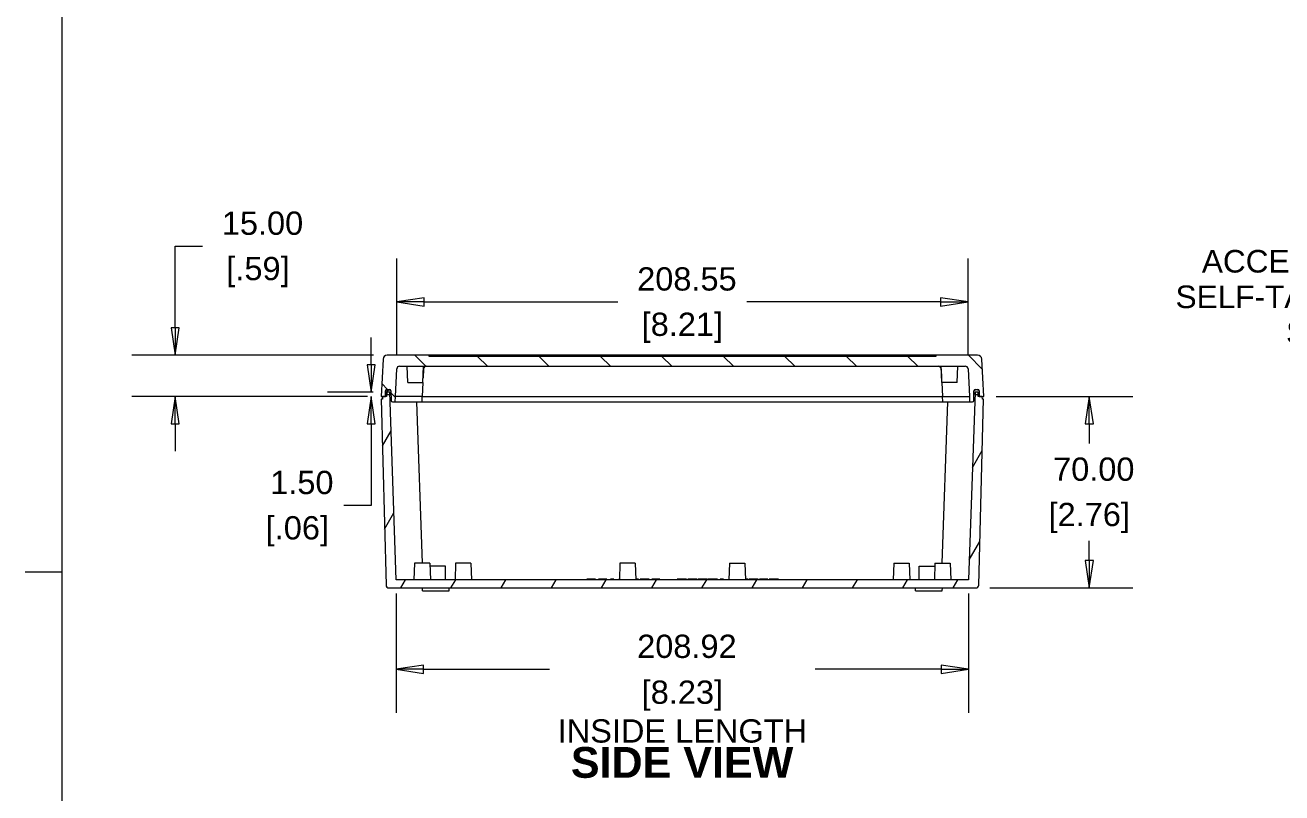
# Model space of a CAD drawing. Header units: millimetres. Extents: x 25 to 1372, y 25 to 1055.
# Drawn here: x 24.5 to 483.3, y 459.1 to 739.6 of the extents above; entities that cross this region are included whole.
import ezdxf

# ---------------------------------------------------------------- set-up
doc = ezdxf.new("R2010")
doc.units = ezdxf.units.MM
doc.header["$LTSCALE"] = 5
for name, color, linetype, lineweight in [('Dimension (ANSI)', 7, 'Continuous', 9), ('Hatch (ANSI)', 7, 'Continuous', 9), ('Sketch Geometry (ANSI)', 7, 'Continuous', 9), ('Symbol (ANSI)', 7, 'Continuous', 9), ('Visible (ANSI)', 7, 'Continuous', 9)]:
    doc.layers.add(name, color=color, linetype=linetype, lineweight=lineweight)
doc.styles.add('Label Text (ANSI)', font='arialbd.ttf')
doc.styles.add('Note Text (ANSI)', font='arial.ttf')
doc.dimstyles.new('Default - mm_inch (ANSI)', dxfattribs={"dimscale": 5, "dimtxt": 1.7, "dimasz": 2, "dimexe": 3.175, "dimexo": 1, "dimgap": 0.8, "dimtad": 0, "dimtih": 1, "dimtoh": 1, "dimrnd": 1e-08, "dimzin": 4, "dimdsep": 46, "dimtxsty": 'Note Text (ANSI)', "dimblk": 'Filled-1', "dimcen": 0.09, "dimdle": 10, "dimclrd": 256, "dimclre": 256, "dimclrt": 256, "dimadec": 1, "dimazin": 0, "dimtfac": 1.176471, "dimtofl": 0, "dimtmove": 0, "dimatfit": 3, "dimfxl": 0, "dimtolj": 1, "dimtzin": 0, "dimlwd": -1, "dimlwe": -1, "dimarcsym": 0})
doc.dimstyles.new('Default - mm_inch (ANSI)$7', dxfattribs={"dimscale": 5, "dimtxt": 1.7, "dimasz": 2.5, "dimexe": 3.175, "dimexo": 1, "dimgap": 0.8, "dimtad": 0, "dimtih": 1, "dimtoh": 1, "dimrnd": 1e-08, "dimzin": 4, "dimdsep": 46, "dimtxsty": 'Note Text (ANSI)', "dimblk": 'Filled-1', "dimcen": 0.09, "dimdle": 10, "dimclrd": 256, "dimclre": 256, "dimclrt": 256, "dimadec": 1, "dimazin": 0, "dimtfac": 1.176471, "dimtofl": 0, "dimtmove": 0, "dimatfit": 3, "dimfxl": 0, "dimtolj": 1, "dimtzin": 0, "dimlwd": -1, "dimlwe": -1, "dimarcsym": 0})

# ---------------------------------------------------------------- blocks, each defined once
blk = doc.blocks.new('Borders Default Border')
at = {"layer": 'Sketch Geometry (ANSI)'}
blk.add_line((7.62, 107.95), (4.904, 107.95), dxfattribs=at)
at = {"layer": 'Sketch Geometry (ANSI)', "flags": 128}
blk.add_lwpolyline([(7.62, 7.62), (7.62, 208.28), (271.78, 208.28), (271.78, 7.62), (7.62, 7.62)], dxfattribs=at)
blk = doc.blocks.new('Filled-1')
at = {"color": 0}
for p, q in [((0, 0), (-1, 0.15)), ((-1, 0.15), (-1, -0.15)), ((-1, 0), (0, 0)), ((-1, -0.15), (0, 0))]:
    blk.add_line(p, q, dxfattribs=at)
at = {"color": 0, "flags": 128}
blk.add_lwpolyline([(-1, -0.15), (0, 0), (-1, 0.15), (-1, -0.15)], dxfattribs=at)
at = {"color": 0}
blk.add_solid([(-1, -0.15), (0, 0), (-1, 0.15), (-1, -0.15)], dxfattribs=at)
blk = doc.blocks.new('*D22')
at = {"layer": 'Defpoints', "color": 0, "transparency": 16777216}
for p in [(373.97, 603.97), (413.01, 603.97), (371.67, 533.97)]:
    blk.add_point(p, dxfattribs=at)
at = {"layer": 'Dimension (ANSI)', "transparency": 16777216}
for p, q in [((378.97, 603.97), (428.89, 603.97)), ((413.01, 593.97), (413.01, 586.75)), ((413.01, 543.97), (413.01, 551.18)), ((376.67, 533.97), (428.89, 533.97))]:
    blk.add_line(p, q, dxfattribs=at)
at = {"layer": 'Dimension (ANSI)', "transparency": 16777216, "xscale": 10, "yscale": 10, "zscale": 10}
for p, rotation in [((413.01, 603.97), 90), ((413.01, 533.97), 270)]:
    blk.add_blockref('Filled-1', p, dxfattribs=dict(at, rotation=rotation))
at = {"layer": 'Dimension (ANSI)', "transparency": 16777216, "char_height": 8.5, "attachment_point": 5, "style": 'Note Text (ANSI)'}
for s, insert in [('\\A1; 70.00', (413.01, 577.31)), ('\\A1;[2.76]', (413.01, 559.52))]:
    blk.add_mtext(s, dxfattribs=dict(at, insert=insert))
blk = doc.blocks.new('*D23')
at = {"layer": 'Defpoints', "color": 0, "transparency": 16777216}
for p in [(160.01, 536.97), (368.93, 536.97), (160.01, 504.25)]:
    blk.add_point(p, dxfattribs=at)
at = {"layer": 'Dimension (ANSI)', "transparency": 16777216}
for p, q in [((160.01, 531.97), (160.01, 488.37)), ((368.93, 531.97), (368.93, 488.37)), ((170.01, 504.25), (215.98, 504.25)), ((358.93, 504.25), (312.97, 504.25))]:
    blk.add_line(p, q, dxfattribs=at)
at = {"layer": 'Dimension (ANSI)', "transparency": 16777216, "xscale": 10, "yscale": 10, "zscale": 10, "rotation": 180}
blk.add_blockref('Filled-1', (160.01, 504.25), dxfattribs=at)
at = {"layer": 'Dimension (ANSI)', "transparency": 16777216, "xscale": 10, "yscale": 10, "zscale": 10}
blk.add_blockref('Filled-1', (368.93, 504.25), dxfattribs=at)
at = {"layer": 'Dimension (ANSI)', "transparency": 16777216, "char_height": 8.5, "attachment_point": 5, "style": 'Note Text (ANSI)'}
for s, insert in [('\\A1; \\fArial|b0|i0;\\H8.5000;208.92', (264.47, 512.59)), ('\\A1;[8.23]{\\P\\fArial|b0|i0;\\H8.5000;INSIDE LENGTH}', (264.47, 488.75))]:
    blk.add_mtext(s, dxfattribs=dict(at, insert=insert))
blk = doc.blocks.new('*D24')
at = {"layer": 'Defpoints', "color": 0, "transparency": 16777216}
for p in [(156.68, 618.97), (79.3, 603.97), (154.47, 603.97)]:
    blk.add_point(p, dxfattribs=at)
at = {"layer": 'Dimension (ANSI)', "transparency": 16777216}
for p, q in [((79.3, 628.97), (79.3, 658.83)), ((79.3, 658.83), (89.3, 658.83)), ((151.68, 618.97), (63.43, 618.97)), ((149.47, 603.97), (63.43, 603.97)), ((79.3, 593.97), (79.3, 583.97))]:
    blk.add_line(p, q, dxfattribs=at)
at = {"layer": 'Dimension (ANSI)', "transparency": 16777216, "xscale": 10, "yscale": 10, "zscale": 10}
for p, rotation in [((79.3, 618.97), 270), ((79.3, 603.97), 90)]:
    blk.add_blockref('Filled-1', p, dxfattribs=dict(at, rotation=rotation))
at = {"layer": 'Dimension (ANSI)', "transparency": 16777216, "char_height": 8.5, "attachment_point": 5, "style": 'Note Text (ANSI)'}
for s, insert in [('\\A1; 15.00', (109.53, 667.17)), ('\\A1;[.59]', (109.53, 649.38))]:
    blk.add_mtext(s, dxfattribs=dict(at, insert=insert))
blk = doc.blocks.new('*D25')
at = {"layer": 'Defpoints', "color": 0, "transparency": 16777216}
for p in [(150.83, 605.47), (154.47, 603.97), (156.53, 605.47)]:
    blk.add_point(p, dxfattribs=at)
at = {"layer": 'Dimension (ANSI)', "transparency": 16777216}
for p, q in [((150.83, 615.47), (150.83, 625.47)), ((151.53, 605.47), (134.95, 605.47)), ((149.47, 603.97), (134.95, 603.97)), ((150.83, 593.97), (150.83, 564.11)), ((150.83, 564.11), (140.83, 564.11))]:
    blk.add_line(p, q, dxfattribs=at)
at = {"layer": 'Dimension (ANSI)', "transparency": 16777216, "xscale": 10, "yscale": 10, "zscale": 10}
for p, rotation in [((150.83, 605.47), 270), ((150.83, 603.97), 90)]:
    blk.add_blockref('Filled-1', p, dxfattribs=dict(at, rotation=rotation))
at = {"layer": 'Dimension (ANSI)', "transparency": 16777216, "char_height": 8.5, "attachment_point": 5, "style": 'Note Text (ANSI)'}
for s, insert in [('\\A1; 1.50', (123.9, 572.45)), ('\\A1;[.06]', (123.9, 554.66))]:
    blk.add_mtext(s, dxfattribs=dict(at, insert=insert))
blk = doc.blocks.new('*D42')
at = {"layer": 'Defpoints', "color": 0, "transparency": 16777216}
for p in [(368.75, 638.47), (160.2, 614.02), (368.75, 614.02)]:
    blk.add_point(p, dxfattribs=at)
at = {"layer": 'Dimension (ANSI)', "transparency": 16777216}
for p, q in [((160.2, 619.02), (160.2, 654.34)), ((368.75, 619.02), (368.75, 654.34)), ((170.2, 638.47), (240.9, 638.47)), ((358.75, 638.47), (288.05, 638.47))]:
    blk.add_line(p, q, dxfattribs=at)
at = {"layer": 'Dimension (ANSI)', "transparency": 16777216, "xscale": 10, "yscale": 10, "zscale": 10, "rotation": 180}
blk.add_blockref('Filled-1', (160.2, 638.47), dxfattribs=at)
at = {"layer": 'Dimension (ANSI)', "transparency": 16777216, "xscale": 10, "yscale": 10, "zscale": 10}
blk.add_blockref('Filled-1', (368.75, 638.47), dxfattribs=at)
at = {"layer": 'Dimension (ANSI)', "transparency": 16777216, "char_height": 8.5, "attachment_point": 5, "style": 'Note Text (ANSI)'}
for s, insert in [('\\A1; 208.55', (264.47, 646.81)), ('\\A1;[8.21]', (264.47, 629.02))]:
    blk.add_mtext(s, dxfattribs=dict(at, insert=insert))

msp = doc.modelspace()

# ---------------------------------------------------------------- hatches: boundary and pattern name
at = {"layer": 'Hatch (ANSI)'}
h = msp.add_hatch(dxfattribs=at)
h.set_pattern_fill('ANSI31', color=256, scale=127, angle=90.00021, style=0)
h.set_pattern_definition([(135.0002, (0, 0), (-11.22528, -11.22536), [])])
edge = h.paths.add_edge_path()
edge.add_line((369.309, 601.968), (370.348, 601.968))
edge.add_ellipse((370.348, 602.468), major_axis=(0.5, 0), ratio=1, start_angle=270, end_angle=359)
edge.add_line((370.848, 602.459), (370.897, 605.257))
edge.add_line((370.897, 605.257), (370.904, 605.713))
edge.add_line((370.904, 605.713), (370.909, 605.977))
edge.add_ellipse((371.409, 605.968), major_axis=(0.009, 0.5), ratio=1, start_angle=1, end_angle=90, ccw=False)
edge.add_line((371.409, 606.468), (372.339, 606.468))
edge.add_ellipse((372.339, 605.968), major_axis=(0.5, 0), ratio=1, start_angle=1, end_angle=90, ccw=False)
edge.add_line((372.839, 605.977), (372.844, 605.713))
edge.add_line((372.844, 605.713), (372.852, 605.257))
edge.add_line((372.852, 605.257), (372.874, 603.968))
edge.add_line((372.874, 603.968), (373.974, 603.968))
edge.add_line((373.974, 603.968), (374.474, 603.968))
edge.add_line((374.474, 603.968), (373.762, 617.546))
edge.add_ellipse((372.264, 617.468), major_axis=(-0.079, 1.498), ratio=1, start_angle=270, end_angle=357)
edge.add_line((372.264, 618.968), (356.974, 618.968))
edge.add_line((356.974, 618.968), (356.974, 618.568))
edge.add_line((356.974, 618.568), (171.974, 618.568))
edge.add_line((171.974, 618.568), (171.974, 618.968))
edge.add_line((171.974, 618.968), (156.684, 618.968))
edge.add_ellipse((156.684, 617.468), major_axis=(-1.5, 0), ratio=1, start_angle=270, end_angle=357)
edge.add_line((155.186, 617.546), (154.474, 603.968))
edge.add_line((154.474, 603.968), (154.974, 603.968))
edge.add_line((154.974, 603.968), (156.074, 603.968))
edge.add_line((156.074, 603.968), (156.097, 605.257))
edge.add_line((156.097, 605.257), (156.104, 605.713))
edge.add_line((156.104, 605.713), (156.109, 605.977))
edge.add_ellipse((156.609, 605.968), major_axis=(0.009, 0.5), ratio=1, start_angle=1, end_angle=90, ccw=False)
edge.add_line((156.609, 606.468), (157.539, 606.468))
edge.add_ellipse((157.539, 605.968), major_axis=(0.5, 0), ratio=1, start_angle=1, end_angle=90, ccw=False)
edge.add_line((158.039, 605.977), (158.044, 605.713))
edge.add_line((158.044, 605.713), (158.052, 605.257))
edge.add_line((158.052, 605.257), (158.1, 602.459))
edge.add_ellipse((158.6, 602.468), major_axis=(0.009, -0.5), ratio=1, start_angle=270, end_angle=359)
edge.add_line((158.6, 601.968), (159.639, 601.968))
edge.add_line((159.639, 601.968), (159.674, 603.968))
edge.add_line((159.674, 603.968), (160.201, 614.02))
edge.add_ellipse((161.199, 613.968), major_axis=(0.052, 0.999), ratio=1, start_angle=3, end_angle=90, ccw=False)
edge.add_line((161.199, 614.968), (367.749, 614.968))
edge.add_ellipse((367.749, 613.968), major_axis=(1, 0), ratio=1, start_angle=3, end_angle=90, ccw=False)
edge.add_line((368.747, 614.02), (369.274, 603.968))
edge.add_line((369.274, 603.968), (369.309, 601.968))
h = msp.add_hatch(dxfattribs=at)
h.set_pattern_fill('ANSI31', color=256, scale=127, style=0)
h.set_pattern_definition([(45, (0, 0), (-11.22532, 11.22532), [])])
edge = h.paths.add_edge_path()
edge.add_ellipse((157.074, 605.468), major_axis=(1, 0), ratio=1, start_angle=270, end_angle=305.18097)
edge.add_ellipse((157.074, 605.468), major_axis=(0.817, 0.576), ratio=1, start_angle=270, end_angle=312.64168)
edge.add_ellipse((157.074, 605.468), major_axis=(0.211, 0.977), ratio=1, start_angle=270, end_angle=296.35471)
edge.add_ellipse((157.074, 605.468), major_axis=(-0.245, 0.97), ratio=1, start_angle=270, end_angle=421.64529)
edge.add_ellipse((157.074, 605.468), major_axis=(-0.245, -0.97), ratio=1, start_angle=270, end_angle=296.35471)
edge.add_ellipse((157.074, 605.468), major_axis=(0.211, -0.977), ratio=1, start_angle=270, end_angle=312.64168)
edge.add_ellipse((157.074, 605.468), major_axis=(0.817, -0.576), ratio=1, start_angle=270, end_angle=305.18097)
edge = h.paths.add_edge_path()
edge.add_ellipse((371.874, 605.468), major_axis=(1, 0), ratio=1, start_angle=270, end_angle=305.18097)
edge.add_ellipse((371.874, 605.468), major_axis=(0.817, 0.576), ratio=1, start_angle=270, end_angle=312.64168)
edge.add_ellipse((371.874, 605.468), major_axis=(0.211, 0.977), ratio=1, start_angle=270, end_angle=296.35471)
edge.add_ellipse((371.874, 605.468), major_axis=(-0.245, 0.97), ratio=1, start_angle=270, end_angle=421.64529)
edge.add_ellipse((371.874, 605.468), major_axis=(-0.245, -0.97), ratio=1, start_angle=270, end_angle=296.35471)
edge.add_ellipse((371.874, 605.468), major_axis=(0.211, -0.977), ratio=1, start_angle=270, end_angle=312.64168)
edge.add_ellipse((371.874, 605.468), major_axis=(0.817, -0.576), ratio=1, start_angle=270, end_angle=305.18097)
h = msp.add_hatch(dxfattribs=at)
h.set_pattern_fill('ANSI31', color=256, scale=127, angle=14.99998, style=0)
h.set_pattern_definition([(60, (0, 0), (-13.74815, 7.9375), [])])
edge = h.paths.add_edge_path()
edge.add_line((157.622, 605.468), (156.526, 605.468))
edge.add_line((156.526, 605.468), (156.498, 604.65))
edge.add_line((156.498, 604.65), (156.474, 603.968))
edge.add_line((156.474, 603.968), (156.074, 603.968))
edge.add_line((156.074, 603.968), (154.974, 603.968))
edge.add_line((154.974, 603.968), (154.939, 602.968))
edge.add_line((154.939, 602.968), (154.5, 602.968))
edge.add_line((154.5, 602.968), (156.282, 534.942))
edge.add_ellipse((157.281, 534.968), major_axis=(0.026, -1), ratio=1, start_angle=270, end_angle=358.5)
edge.add_line((157.281, 533.968), (371.667, 533.968))
edge.add_ellipse((371.667, 534.968), major_axis=(1, 0), ratio=1, start_angle=270, end_angle=358.5)
edge.add_line((372.666, 534.942), (374.448, 602.968))
edge.add_line((374.448, 602.968), (374.009, 602.968))
edge.add_line((374.009, 602.968), (373.974, 603.968))
edge.add_line((373.974, 603.968), (372.874, 603.968))
edge.add_line((372.874, 603.968), (372.474, 603.968))
edge.add_line((372.474, 603.968), (372.45, 604.65))
edge.add_line((372.45, 604.65), (372.422, 605.468))
edge.add_line((372.422, 605.468), (371.326, 605.468))
edge.add_line((371.326, 605.468), (371.298, 604.65))
edge.add_line((371.298, 604.65), (368.934, 536.968))
edge.add_line((368.934, 536.968), (160.014, 536.968))
edge.add_line((160.014, 536.968), (157.65, 604.65))
edge.add_line((157.65, 604.65), (157.622, 605.468))

# ---------------------------------------------------------------- linework, layer by layer
at = {"layer": 'Visible (ANSI)'}
for p, q in [((155.186, 617.546), (154.474, 603.968)), ((171.974, 618.968), (156.684, 618.968)), ((161.199, 614.968), (367.749, 614.968)), ((164.184, 608.968), (163.974, 614.968)), ((169.764, 608.968), (169.974, 614.968)), ((171.974, 618.568), (171.974, 618.968)), ((356.974, 618.968), (171.974, 618.968)), ((356.974, 618.568), (171.974, 618.568)), ((372.264, 618.968), (356.974, 618.968)), ((356.974, 618.968), (356.974, 618.568)), ((359.184, 608.968), (358.974, 614.968)), ((364.764, 608.968), (364.974, 614.968)), ((374.474, 603.968), (373.762, 617.546)), ((159.674, 603.968), (160.201, 614.02)), ((170.001, 614.02), (169.821, 610.594)), ((358.947, 614.02), (359.127, 610.594)), ((368.747, 614.02), (369.274, 603.968)), ((156.074, 603.968), (156.109, 605.977)), ((156.609, 606.468), (157.539, 606.468)), ((158.039, 605.977), (158.1, 602.459)), ((164.184, 608.968), (169.764, 608.968)), ((169.736, 608.968), (169.474, 603.968)), ((364.764, 608.968), (359.184, 608.968)), ((359.212, 608.968), (359.474, 603.968)), ((370.848, 602.459), (370.909, 605.977)), ((371.409, 606.468), (372.339, 606.468)), ((372.839, 605.977), (372.874, 603.968)), ((154.474, 603.968), (156.074, 603.968)), ((154.939, 602.968), (154.5, 602.968)), ((154.5, 602.968), (156.282, 534.942)), ((154.974, 603.968), (154.939, 602.968)), ((156.474, 603.968), (154.974, 603.968)), ((156.526, 605.468), (156.474, 603.968)), ((157.622, 605.468), (156.526, 605.468)), ((160.014, 536.968), (157.622, 605.468)), ((158.6, 601.968), (159.639, 601.968)), ((159.639, 601.968), (159.674, 603.968)), ((159.639, 601.968), (159.974, 601.968)), ((159.974, 603.968), (159.674, 603.968)), ((161.474, 603.968), (159.974, 603.968)), ((159.974, 601.968), (161.474, 601.968)), ((169.474, 603.968), (161.474, 603.968)), ((161.474, 601.968), (169.439, 601.968)), ((169.604, 542.968), (167.544, 601.968)), ((169.439, 601.968), (169.474, 603.968)), ((169.439, 601.968), (169.774, 601.968)), ((169.474, 603.968), (169.774, 603.968)), ((169.774, 603.968), (359.174, 603.968)), ((169.774, 601.968), (359.174, 601.968)), ((359.474, 603.968), (359.174, 603.968)), ((359.174, 601.968), (359.509, 601.968)), ((359.344, 542.968), (361.404, 601.968)), ((359.474, 603.968), (367.474, 603.968)), ((359.509, 601.968), (359.474, 603.968)), ((359.509, 601.968), (367.474, 601.968)), ((367.474, 603.968), (368.974, 603.968)), ((367.474, 601.968), (368.974, 601.968)), ((371.326, 605.468), (368.934, 536.968)), ((368.974, 603.968), (369.274, 603.968)), ((368.974, 601.968), (369.309, 601.968)), ((369.274, 603.968), (369.309, 601.968)), ((369.309, 601.968), (370.348, 601.968)), ((372.422, 605.468), (371.326, 605.468)), ((372.474, 603.968), (372.422, 605.468)), ((373.974, 603.968), (372.474, 603.968)), ((372.666, 534.942), (374.448, 602.968)), ((372.874, 603.968), (374.474, 603.968)), ((374.009, 602.968), (373.974, 603.968)), ((374.448, 602.968), (374.009, 602.968)), ((166.684, 542.968), (166.474, 536.968)), ((172.264, 542.968), (166.684, 542.968)), ((172.264, 542.968), (172.474, 536.968)), ((177.974, 541.968), (172.299, 541.968)), ((177.974, 536.968), (177.974, 541.968)), ((181.684, 542.968), (181.474, 536.968)), ((187.264, 542.968), (181.684, 542.968)), ((187.264, 542.968), (187.474, 536.968)), ((241.684, 542.968), (241.474, 536.968)), ((247.264, 542.968), (241.684, 542.968)), ((247.264, 542.968), (247.474, 536.968)), ((281.684, 542.968), (281.474, 536.968)), ((281.684, 542.968), (287.264, 542.968)), ((287.264, 542.968), (287.474, 536.968)), ((341.684, 542.968), (341.474, 536.968)), ((341.684, 542.968), (347.264, 542.968)), ((347.264, 542.968), (347.474, 536.968)), ((350.974, 541.968), (356.649, 541.968)), ((350.974, 536.968), (350.974, 541.968)), ((356.684, 542.968), (356.474, 536.968)), ((356.684, 542.968), (362.264, 542.968)), ((362.264, 542.968), (362.474, 536.968)), ((368.934, 536.968), (160.014, 536.968)), ((229.566, 537.168), (229.563, 536.968)), ((230.008, 537.168), (229.566, 537.168)), ((230.377, 537.168), (230.008, 537.168)), ((230.008, 537.168), (230.011, 536.968)), ((230.377, 537.168), (230.376, 536.968)), ((232.214, 537.168), (230.377, 537.168)), ((232.214, 537.168), (232.213, 536.968)), ((232.76, 537.168), (232.214, 537.168)), ((232.76, 537.168), (232.768, 536.968)), ((233.797, 537.168), (233.793, 536.968)), ((234.239, 537.168), (233.797, 537.168)), ((234.6, 537.168), (234.239, 537.168)), ((234.239, 537.168), (234.242, 536.968)), ((235.872, 537.168), (234.6, 537.168)), ((236.867, 537.168), (235.872, 537.168)), ((235.872, 537.168), (235.873, 536.968)), ((236.867, 537.168), (236.87, 536.968)), ((238.222, 537.168), (238.216, 536.968)), ((238.989, 537.168), (238.222, 537.168)), ((238.989, 537.168), (238.986, 536.968)), ((239.431, 537.168), (238.989, 537.168)), ((239.431, 537.168), (239.434, 536.968)), ((241.3, 537.168), (241.293, 536.968)), ((241.481, 537.168), (241.3, 537.168)), ((248.469, 537.168), (247.467, 537.168)), ((248.469, 537.168), (248.473, 536.968)), ((249.054, 537.168), (249.05, 536.968)), ((250.575, 537.168), (249.054, 537.168)), ((252.315, 537.168), (250.575, 537.168)), ((250.575, 537.168), (250.575, 536.968)), ((252.315, 537.168), (252.319, 536.968)), ((253.284, 537.168), (253.28, 536.968)), ((254.633, 537.168), (253.284, 537.168)), ((256.226, 537.168), (254.633, 537.168)), ((254.633, 537.168), (254.633, 536.968)), ((256.226, 537.168), (256.229, 536.968)), ((262.583, 537.168), (262.575, 536.968)), ((265.969, 537.168), (262.583, 537.168)), ((265.969, 537.168), (265.973, 536.968)), ((266.43, 537.168), (266.421, 536.968)), ((269.815, 537.168), (266.43, 537.168)), ((269.815, 537.168), (269.819, 536.968)), ((270.271, 537.168), (270.268, 536.968)), ((271.939, 537.168), (270.271, 537.168)), ((273.662, 537.168), (271.939, 537.168)), ((271.939, 537.168), (271.939, 536.968)), ((273.662, 537.168), (273.665, 536.968)), ((273.928, 537.168), (273.921, 536.968)), ((274.454, 537.168), (273.928, 537.168)), ((274.454, 537.168), (274.455, 536.968)), ((275.588, 537.168), (274.454, 537.168)), ((275.588, 537.168), (275.588, 536.968)), ((276.723, 537.168), (275.588, 537.168)), ((276.723, 537.168), (276.721, 536.968)), ((277.248, 537.168), (276.723, 537.168)), ((277.248, 537.168), (277.255, 536.968)), ((278.222, 537.168), (278.216, 536.968)), ((278.989, 537.168), (278.222, 537.168)), ((278.989, 537.168), (278.986, 536.968)), ((279.431, 537.168), (278.989, 537.168)), ((279.431, 537.168), (279.434, 536.968)), ((288.533, 537.168), (287.467, 537.168)), ((288.533, 537.168), (288.537, 536.968)), ((288.8, 537.168), (288.793, 536.968)), ((289.325, 537.168), (288.8, 537.168)), ((289.325, 537.168), (289.327, 536.968)), ((290.46, 537.168), (289.325, 537.168)), ((290.46, 537.168), (290.46, 536.968)), ((291.595, 537.168), (290.46, 537.168)), ((291.595, 537.168), (291.593, 536.968)), ((292.12, 537.168), (291.595, 537.168)), ((292.12, 537.168), (292.127, 536.968)), ((292.643, 537.168), (292.639, 536.968)), ((292.705, 537.168), (292.643, 537.168)), ((292.705, 537.168), (292.701, 536.968)), ((293.087, 537.168), (292.705, 537.168)), ((295.711, 537.168), (293.087, 537.168)), ((293.087, 537.168), (293.088, 536.968)), ((295.711, 537.168), (295.716, 536.968)), ((296.169, 537.168), (296.165, 536.968)), ((297.837, 537.168), (296.169, 537.168)), ((299.559, 537.168), (297.837, 537.168)), ((297.837, 537.168), (297.837, 536.968)), ((299.559, 537.168), (299.563, 536.968)), ((157.281, 533.968), (371.667, 533.968)), ((169.609, 532.968), (169.574, 533.968)), ((169.609, 532.968), (179.339, 532.968)), ((179.339, 532.968), (179.374, 533.968)), ((349.609, 532.968), (349.574, 533.968)), ((349.609, 532.968), (359.339, 532.968)), ((359.339, 532.968), (359.374, 533.968))]:
    msp.add_line(p, q, dxfattribs=at)
for centre in [(157.074, 605.468), (371.874, 605.468)]:
    msp.add_circle(centre, 1, dxfattribs=at)
for centre, radius, start, end in [((156.684, 617.468), 1.5, 90, 177), ((161.199, 613.968), 1, 90, 177), ((170.999, 613.968), 1, 90, 177), ((357.949, 613.968), 1, 3, 90), ((367.749, 613.968), 1, 3, 90), ((372.264, 617.468), 1.5, 3, 90), ((156.609, 605.968), 0.5, 90, 179), ((157.539, 605.968), 0.5, 1, 90), ((371.409, 605.968), 0.5, 90, 179), ((372.339, 605.968), 0.5, 1, 90), ((158.6, 602.468), 0.5, 181, 270), ((370.348, 602.468), 0.5, 270, 359), ((157.281, 534.968), 1, 181.5, 270), ((371.667, 534.968), 1, 270, 358.5)]:
    msp.add_arc(centre, radius, start, end, dxfattribs=at)

# ---------------------------------------------------------------- block references
at = {"xscale": 5, "yscale": 5, "zscale": 5}
msp.add_blockref('Borders Default Border', (0, 0), dxfattribs=at)

# ---------------------------------------------------------------- texts
at = {"layer": 'Symbol (ANSI)', "insert": (527.76, 640.278), "char_height": 8.25, "width": 83.27345, "attachment_point": 6, "line_spacing_factor": 0.944221, "style": 'Note Text (ANSI)'}
msp.add_mtext('\\fArial|b0|i0;\\H8.2500;ACCEPTS M3\\P\\fArial|b0|i0;\\H8.2500;SELF-TAPPING\\P\\fArial|b0|i0;\\H8.2500;SCREW', dxfattribs=at)
at = {"layer": 'Symbol (ANSI)', "insert": (223.755, 464.449), "char_height": 11.25, "attachment_point": 7, "style": 'Label Text (ANSI)'}
msp.add_mtext('SIDE VIEW', dxfattribs=at)

# ---------------------------------------------------------------- dimensions: what is measured, and where the dimension line sits
at = {"layer": 'Dimension (ANSI)'}
for base, p1, p2, angle, text, override, picture, middle in [((79.302, 603.968), (156.684, 618.968), (154.474, 603.968), 90, ' <>\\X[.59]', {"dimgap": 0.8, "dimdec": 2, "dimpost": '\\X', "dimtol": 0, "dimlim": 0, "dimtp": 0, "dimtm": 0, "dimtdec": 2, "dimatfit": 1}, '*D24', (109.526, 658.829)), ((368.747, 638.467), (160.201, 614.02), (368.747, 614.02), 180, ' <>\\X[8.21]', {"dimgap": 0.8, "dimtih": 0, "dimtoh": 0, "dimdec": 2, "dimpost": '\\X', "dimtol": 0, "dimlim": 0, "dimtp": 0, "dimtm": 0, "dimtdec": 2, "dimatfit": 1}, '*D42', (264.474, 638.467)), ((150.825, 605.468), (154.474, 603.968), (156.526, 605.468), 90, ' <>\\X[.06]', {"dimgap": 0.8, "dimdec": 2, "dimpost": '\\X', "dimtol": 0, "dimlim": 0, "dimtp": 0, "dimtm": 0, "dimtdec": 2, "dimatfit": 1}, '*D25', (123.904, 564.106)), ((413.013, 603.968), (371.667, 533.968), (373.974, 603.968), 90, ' <>\\X[2.76]', {"dimgap": 0.8, "dimdec": 2, "dimpost": '\\X', "dimtol": 0, "dimlim": 0, "dimtp": 0, "dimtm": 0, "dimtdec": 2, "dimatfit": 1}, '*D22', (413.013, 568.968)), ((160.014, 504.248), (368.934, 536.968), (160.014, 536.968), 180, ' \\fArial|b0|i0;\\H8.5000;<>\\X[8.23]{\\P\\fArial|b0|i0;\\H8.5000;INSIDE LENGTH}', {"dimgap": 0.8, "dimtih": 0, "dimtoh": 0, "dimdec": 2, "dimpost": '\\X', "dimtol": 0, "dimlim": 0, "dimtp": 0, "dimtm": 0, "dimtdec": 2, "dimatfit": 1}, '*D23', (264.474, 504.248))]:
    dim = msp.add_linear_dim(base=base, p1=p1, p2=p2, angle=angle, text=text, dimstyle='Default - mm_inch (ANSI)', override=override, dxfattribs=at)
    dim.commit()
    dim.dimension.update_dxf_attribs({"geometry": picture, "text_midpoint": middle, "dimtype": 160})

# ---------------------------------------------------------------- leaders
at = {"layer": 'Symbol (ANSI)', "annotation_type": 0, "has_hookline": 1, "hookline_direction": 1, "text_width": 82.016}
msp.add_leader([(582.082, 606.37), (544.26, 640.278), (531.76, 640.278)], dimstyle='Default - mm_inch (ANSI)$7', override={"dimtad": 0}, dxfattribs=at)

doc.saveas('drawing.dxf')
